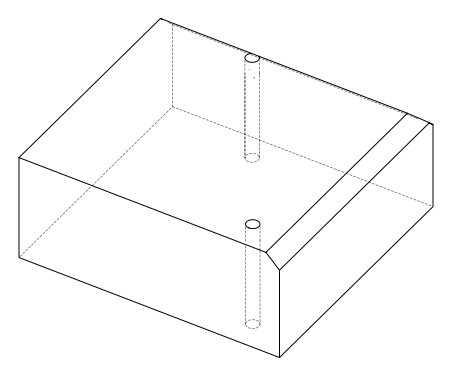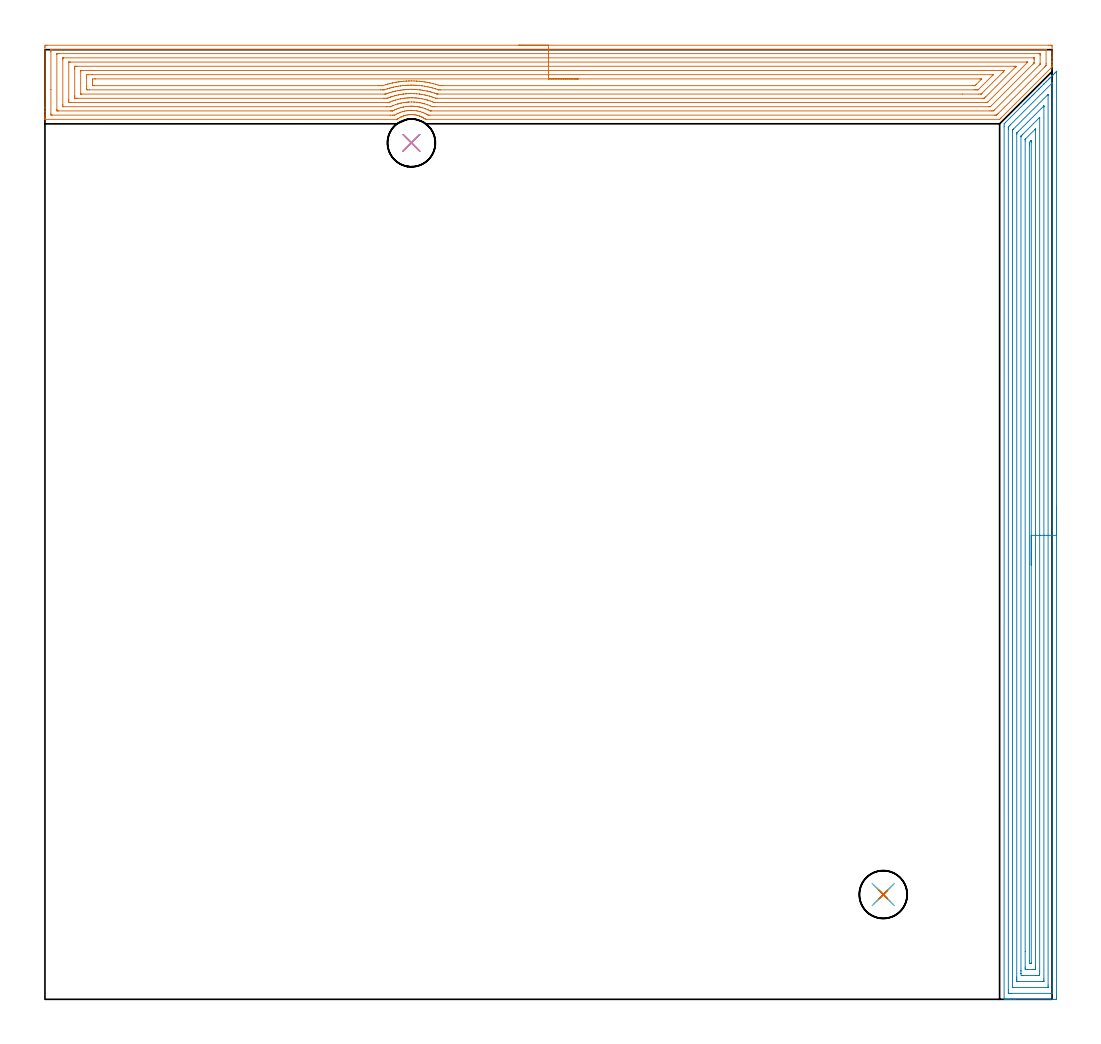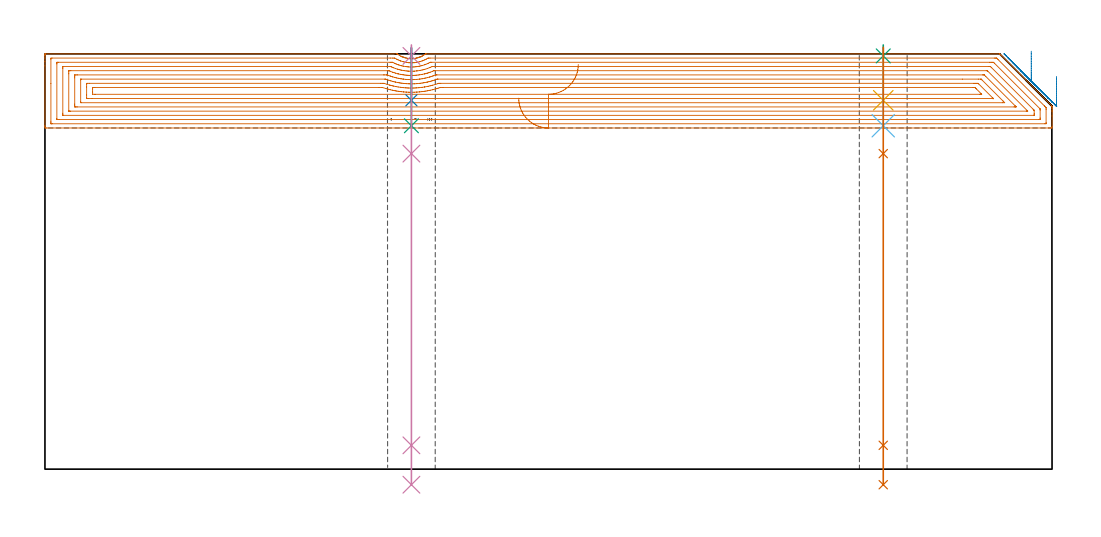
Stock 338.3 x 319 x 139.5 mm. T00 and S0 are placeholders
(PLAN: 10 operations, 7 tool changes, 43.6 min)
(1 AREA_MILL | FG_CHAMFER_SURFACE | UGT0205_001 | 24.37 min | 104851 mm3)
(2 AREA_MILL_1 | FG_CHAMFER_SURFACE_1 | UGT0205_001 | 17.19 min | 46488 mm3)
(3 SPOT_DRILL | STEP1HOLE | NXT0321_9005460120000 | 0.03 min | 8 mm3)
(4 SPOT_DRILL_1 | STEP1HOLE_1 | NXT0321_9005460120000 | 0.03 min | 1 mm3)
(5 DRILL_BLIND_HOLE_INTO_CENTER | STEP1HOLE | UGT0301_217 | 0.07 min | 1142 mm3)
(6 DRILL_TO_ENLARGE_BLIND_HOLE | STEP1HOLE | NXT0301_111 | 0.11 min | 3451 mm3)
(7 GUN_DRILL_THROUGH_HOLE | STEP1HOLE | UGT0307_013 | 0.79 min | 23476 mm3)
(8 DRILL_BLIND_HOLE_INTO_CENTER_1 | STEP1HOLE_1 | UGT0301_217 | 0.07 min | 1135 mm3)
(9 DRILL_TO_ENLARGE_BLIND_HOLE_1 | STEP1HOLE_1 | NXT0301_111 | 0.11 min | 3432 mm3)
(10 GUN_DRILL_THROUGH_HOLE_1 | STEP1HOLE_1 | UGT0307_013 | 0.79 min | 23474 mm3)
(TOOL UGT0205_001 | Chamfer Mill 20 x 3 x 45 deg. | D20 FL50 Z2)
(TOOL NXT0321_9005460120000 | NC Spot Drill, 142deg, 12mm, Carbide, Uncoated | D12 PA142 FL30 Z2)
(TOOL UGT0301_217 | Twist Drill 10.4 mm | D10.4 PA118 FL82 Z2)
(TOOL NXT0301_111 | Carbide Drill 16.1mm [860.1-1610-050A1-PM 4234] | D16.1 PA147 FL73 Z2)
(TOOL UGT0307_013 | Gun Drill 16 mm | D16 PA130 FL24 Z1)
(OP 1 AREA_MILL)
G17 G21 G94 G90
T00 M6
G54
G17 G0 G90 X159.15 Y320.5 S1061 M3
G43 Z149.5 H0
Z124.6
G94 G1 X159.188 Z123.728 F250.
X159.302 Z122.864
X159.491 Z122.012
X159.753 Z121.18
X160.087 Z120.374
X160.49 Z119.6
X160.958 Z118.864
X161.49 Z118.172
X162.079 Z117.529
X162.722 Z116.94
X163.414 Z116.408
X164.15 Z115.94
X164.924 Z115.537
X165.73 Z115.203
X166.562 Z114.941
X167.414 Z114.752
X168.278 Z114.638
X169.15 Z114.6
X337.166
X337.673 Y320.499 Z114.601
X338.174 Y320.495 Z114.603
X338.291 Y320.492 Z114.606
X338.3 Y319.998 Z115.099
Y316.458 Z118.637
Y315.045 Z120.051
Y314.688 Z120.407
Y313.974 Z121.126
Y313.717 Z121.382
X338.298 Y313.272 Z121.819
X338.29 Y313.198 Z121.893
X338.22 Y313.117 Z121.976
X338.154 Y313.052 Z122.045
X338.12 Y313.018 Z122.079
X327.403 Y302.303 Z132.797
X321.133 Y296.033 Z139.066
X320.702 Y295.603 Z139.496
X320.698 Y295.602 Z139.497
X320.686 Y295.6 Z139.5
X128.025
X127.909 Y295.604 Z139.489
X127.859 Y295.632 Z139.464
X127.658 Y295.77 Z139.33
X127.601 Y295.809 Z139.291
X127.163 Y296.081 Z139.019
X127.158 Y296.084 Z139.016
X127.126 Y296.102 Z138.998
X126.708 Y296.335 Z138.762
X126.684 Y296.347 Z138.75
X126.552 Y296.413 Z138.685
X126.297 Y296.525 Z138.575
X126.185 Y296.573 Z138.526
X125.879 Y296.692 Z138.406
X125.814 Y296.717 Z138.381
X125.369 Y296.862 Z138.237
X124.921 Y296.983 Z138.117
X124.872 Y296.993 Z138.107
X124.475 Y297.072 Z138.024
X124.027 Y297.137 Z137.959
X123.581 Y297.178 Z137.916
X123.443 Y297.184 Z137.906
X123.401 Y297.186 Z137.903
X123.301 Y297.192 Z137.9
X123.173 Y297.193 Z137.899
X123.108 Y297.192 Z137.897
X122.91 Z137.898
X122.732 Y297.183 Z137.907
X122.686 Y297.182 Z137.91
X122.349 Y297.153 Z137.941
X122.24 Y297.144 Z137.952
X121.792 Y297.083 Z138.014
X121.346 Y296.998 Z138.101
X120.898 Y296.883 Z138.217
X120.453 Y296.741 Z138.357
X120.325 Y296.692 Z138.406
X120.048 Y296.586 Z138.513
X119.86 Y296.505 Z138.594
X119.648 Y296.413 Z138.685
X119.559 Y296.369 Z138.728
X119.108 Y296.123 Z138.977
X118.666 Y295.854 Z139.246
X118.507 Y295.746 Z139.353
X118.464 Y295.717 Z139.382
X118.338 Y295.628 Z139.468
X118.296 Y295.604 Z139.489
X118.191 Y295.6 Z139.5
X0.18
X0.008 Y295.603 Z139.488
X0. Y295.624 Z139.467
Y296.005 Z139.095
Y296.273 Z138.827
Y296.987 Z138.108
Y298.229 Z136.868
Y299.642 Z135.453
Y319.734 Z115.363
X0.003 Y319.998 Z115.099
X0.009 Y320.492 Z114.606
X0.126 Y320.495 Z114.603
X0.627 Y320.5 Z114.6
X169.15
Y319.086 Z116.014
X335.913 Y319.085 Z116.015
X336.29 Y319.075 Z116.025
X336.294 Y318.957 Z116.143
X336.299 Y318.703 Z116.397
X336.3 Y314.277 Z120.823
X336.296 Y313.803 Z121.297
X336.293 Y313.7 Z121.4
X336.289 Y313.651 Z121.449
X336.259 Y313.617 Z121.483
X336.168 Y313.522 Z121.578
X335.885 Y313.234 Z121.866
X335.726 Y313.075 Z122.025
X320.159 Y297.509 Z137.591
X319.792 Y297.145 Z137.955
X319.709 Y297.07 Z138.03
X319.651 Y297.021 Z138.079
X319.548 Y297.019 Z138.081
X319.331 Y297.016 Z138.084
X318.898 Y297.014 Z138.086
X129.338
X128.906 Y297.02 Z138.08
X128.692 Y297.023 Z138.077
X128.472 Y297.148 Z137.952
X128.094 Y297.361 Z137.739
X127.578 Y297.62 Z137.48
X126.981 Y297.872 Z137.228
X126.684 Y297.984 Z137.116
X126.094 Y298.173 Z136.927
X125.79 Y298.255 Z136.845
X125.283 Y298.374 Z136.726
X124.896 Y298.449 Z136.651
X124.217 Y298.544 Z136.556
X124.103 Y298.557 Z136.543
X124.002 Y298.565 Z136.535
X123.635 Y298.59 Z136.51
X123.262 Y298.604 Z136.496
X123.108 Y298.605 Z136.495
X122.738 Y298.599 Z136.501
X122.393 Y298.58 Z136.52
X122.214 Y298.567 Z136.533
X122.114 Y298.559 Z136.541
X122.001 Y298.546 Z136.554
X121.32 Y298.452 Z136.648
X120.829 Y298.358 Z136.742
X120.426 Y298.259 Z136.841
X120.117 Y298.178 Z136.922
X119.532 Y297.991 Z137.109
X119.443 Y297.96 Z137.14
X119.215 Y297.872 Z137.228
X118.638 Y297.627 Z137.473
X118.21 Y297.411 Z137.689
X117.496 Y297.021 Z138.079
X117.283 Y297.019 Z138.081
X116.85 Y297.016 Z138.084
X115.983 Y297.014 Z138.086
X2.387 Y297.015 Z138.085
X2.01 Y297.025 Z138.075
X2.006 Y297.143 Z137.957
X2.001 Y297.397 Z137.703
X2. Y305.585 Z129.515
X2.001 Y318.228 Z116.872
X2.002 Y318.637 Z116.463
X2.01 Y319.05 Z116.05
X2.018 Y319.08 Z116.02
X2.037 Y319.081 Z116.019
X2.091 Y319.084 Z116.016
X2.199 Y319.085 Z116.015
X2.415 Y319.086 Z116.014
X169.15
Y317.672 Z117.428
X333.765 Y317.671 Z117.429
X334.097 Y317.67 Z117.43
X334.207 Y317.668 Z117.432
X334.286 Y317.665 Z117.435
X334.291 Y317.544 Z117.556
X334.297 Y317.343 Z117.757
X334.299 Y317.142 Z117.958
Y314.487 Z120.613
X334.295 Y314.285 Z120.815
X334.29 Y314.152 Z120.948
X334.277 Y314.088 Z121.012
X334.25 Y314.058 Z121.042
X334.097 Y313.896 Z121.204
X318.898 Y298.699 Z136.401
X318.612 Y298.435 Z136.665
X318.333 Y298.432 Z136.668
X318.004 Y298.43 Z136.67
X317.442 Y298.429 Z136.671
X129.929
X129.647 Y298.43 Z136.67
X129.507 Y298.433 Z136.667
X129.439 Y298.435 Z136.665
X129.366 Y298.464 Z136.636
X128.766 Y298.757 Z136.343
X128.472 Y298.889 Z136.211
X127.937 Y299.112 Z135.988
X127.578 Y299.249 Z135.851
X126.839 Y299.489 Z135.611
X126.684 Y299.531 Z135.569
X126.253 Y299.642 Z135.458
X125.79 Y299.744 Z135.356
X125.659 Y299.771 Z135.329
X125.236 Y299.843 Z135.257
X124.896 Y299.891 Z135.209
X124.607 Y299.928 Z135.172
X124.002 Y299.984 Z135.116
X123.634 Y300.006 Z135.094
X123.108 Y300.019 Z135.081
X122.732 Y300.014 Z135.086
X122.214 Y299.986 Z135.114
X121.894 Y299.959 Z135.141
X121.32 Y299.891 Z135.209
X121.098 Y299.862 Z135.238
X120.426 Y299.748 Z135.352
X120.336 Y299.731 Z135.369
X119.937 Y299.642 Z135.458
X119.616 Y299.559 Z135.541
X119.532 Y299.535 Z135.565
X118.932 Y299.35 Z135.75
X118.638 Y299.255 Z135.845
X117.997 Y299.007 Z136.093
X117.744 Y298.902 Z136.198
X117.643 Y298.857 Z136.243
X117.429 Y298.757 Z136.343
X116.85 Y298.47 Z136.63
X116.776 Y298.435 Z136.665
X116.709 Y298.433 Z136.667
X116.569 Y298.431 Z136.669
X116.287 Y298.429 Z136.671
X115.956 Y298.428 Z136.672
X4.535 Y298.429 Z136.671
X4.203 Y298.43 Z136.67
X4.093 Y298.432 Z136.668
X4.014 Y298.435 Z136.665
X4.009 Y298.556 Z136.544
X4.003 Y298.757 Z136.343
X4.001 Y298.958 Z136.142
X4. Y317.343 Z117.757
X4.001 Y317.543 Z117.557
X4.006 Y317.611 Z117.489
X4.01 Y317.66 Z117.44
X4.039 Y317.665 Z117.435
X4.203 Y317.667 Z117.433
X4.766 Y317.671 Z117.429
X169.15 Y317.672 Z117.428
Y316.257 Z118.843
X332.178
X332.235 Y316.255 Z118.845
X332.274 Y316.252 Z118.848
X332.29 Y316.25 Z118.85
X332.292 Y316.228 Z118.872
X332.296 Y316.013 Z119.087
X332.3 Y315.581 Z119.519
Y314.696 Z120.404
Y314.688 Z120.412
X332.293 Y314.579 Z120.521
X332.29 Y314.553 Z120.547
X332.273 Y314.53 Z120.57
X332.233 Y314.486 Z120.614
X332.099 Y314.349 Z120.751
X331.929 Y314.178 Z120.922
X318.004 Y300.253 Z134.847
X317.694 Y299.95 Z135.15
X317.606 Y299.867 Z135.233
X317.581 Y299.849 Z135.251
X317.542 Y299.847 Z135.253
X317.456 Y299.845 Z135.255
X317.11 Y299.843 Z135.257
X316.907
X130.951
X130.26 Y299.848 Z135.252
X130.16 Y299.85 Z135.25
X130.034 Y299.866 Z135.234
X129.366 Y300.158 Z134.942
X128.481 Y300.518 Z134.582
X128.472 Y300.522 Z134.578
X128.456 Y300.527 Z134.573
X127.578 Y300.8 Z134.3
X127.088 Y300.927 Z134.173
X126.684 Y301.024 Z134.076
X126.048 Y301.157 Z133.943
X125.79 Y301.203 Z133.897
X124.989 Y301.32 Z133.78
X124.896 Y301.33 Z133.77
X124.004 Y301.41 Z133.69
X123.971 Y301.412 Z133.688
X123.108 Y301.433 Z133.667
X122.224 Y301.412 Z133.688
X122.214
X121.751 Y301.371 Z133.729
X121.32 Y301.325 Z133.775
X120.607 Y301.233 Z133.867
X120.426 Y301.202 Z133.898
X119.847 Y301.1 Z134.
X119.532 Y301.03 Z134.07
X119.123 Y300.932 Z134.168
X118.638 Y300.8 Z134.3
X118.426 Y300.737 Z134.363
X117.742 Y300.527 Z134.573
X117.107 Y300.272 Z134.828
X116.85 Y300.167 Z134.933
X116.481 Y300.007 Z135.093
X116.266 Y299.913 Z135.187
X116.126 Y299.85 Z135.25
X115.956 Y299.847 Z135.253
X115.752 Y299.844 Z135.256
X115.062 Y299.843 Z135.257
X114.859
X6.122
X6.065 Y299.845 Z135.255
X6.026 Y299.848 Z135.252
X6.01 Y299.85 Z135.25
X6.008 Y299.872 Z135.228
X6.004 Y300.087 Z135.013
X6. Y300.519 Z134.581
Y315.564 Z119.536
X6.004 Y316.011 Z119.089
X6.009 Y316.23 Z118.87
X6.01 Y316.251 Z118.849
X6.036 Y316.253 Z118.847
X6.095 Y316.255 Z118.845
X6.195 Y316.257 Z118.843
X169.15
Y314.843 Z120.257
X329.626
X329.783 Y314.842 Z120.258
X330.096 Y314.837 Z120.263
X330.124 Y314.836 Z120.264
X330.121 Y314.83 Z120.271
X330.094 Y314.797 Z120.303
X330.049 Y314.748 Z120.352
X329.99 Y314.688 Z120.412
X316.713 Y301.412 Z133.688
X316.613 Y301.314 Z133.786
X316.575 Y301.28 Z133.82
X316.558 Y301.268 Z133.832
X316.528 Y301.264 Z133.836
X316.371 Y301.259 Z133.841
X316.216 Y301.258 Z133.842
X130.998 Y301.257 Z133.843
X130.841 Y301.259 Z133.841
X130.736 Y301.262 Z133.838
X130.663 Y301.266 Z133.834
X130.225 Y301.447 Z133.653
X129.366 Y301.779 Z133.321
X128.809 Y301.964 Z133.136
X128.472 Y302.068 Z133.032
X128.294 Y302.12 Z132.98
X127.632 Y302.297 Z132.803
X127.578 Y302.31 Z132.79
X127.561 Y302.314 Z132.786
X126.684 Y302.498 Z132.602
X126.432 Y302.547 Z132.553
X125.79 Y302.645 Z132.455
X125.38 Y302.703 Z132.397
X124.896 Y302.752 Z132.348
X124.394 Y302.795 Z132.305
X124.002 Y302.82 Z132.28
X123.455 Y302.839 Z132.261
X123.108 Y302.847 Z132.253
X122.567 Y302.833 Z132.267
X122.214 Y302.82 Z132.28
X121.716 Y302.79 Z132.31
X121.32 Y302.755 Z132.345
X120.904 Y302.709 Z132.391
X120.426 Y302.647 Z132.453
X120.116 Y302.604 Z132.496
X119.532 Y302.503 Z132.597
X119.357 Y302.471 Z132.629
X118.638 Y302.316 Z132.784
X118.622 Y302.312 Z132.788
X118.56 Y302.297 Z132.803
X117.744 Y302.068 Z133.032
X117.241 Y301.91 Z133.19
X116.85 Y301.785 Z133.315
X115.935 Y301.433 Z133.667
X115.58 Y301.288 Z133.812
X115.536 Y301.271 Z133.829
X115.479 Y301.264 Z133.836
X115.375 Y301.26 Z133.84
X115.218 Y301.258 Z133.842
X8.674 Y301.257 Z133.843
X8.517 Y301.258 Z133.842
X8.203 Y301.262 Z133.838
X8.01 Y301.265 Z133.835
X8.006 Y301.317 Z133.783
X8.004 Y301.412 Z133.688
X8. Y302.079 Z133.021
Y302.297 Z132.803
X8.001 Y314.771 Z120.329
X8.004 Y314.813 Z120.287
X8.008 Y314.832 Z120.268
X8.011 Y314.836 Z120.264
X8.047 Y314.838 Z120.262
X8.36 Y314.842 Z120.258
X8.517 Y314.843 Z120.257
X169.15
Y313.429 Z121.671
X325.534
X325.831 Y313.427 Z121.673
X326.05 Y313.425 Z121.675
X326.146 Y313.422 Z121.678
X326.252 Y313.411 Z121.69
X326.176 Y313.328 Z121.772
X326.129 Y313.279 Z121.821
X326.05 Y313.198 Z121.902
X325.91 Y313.057 Z122.043
X316.034 Y303.182 Z131.918
X315.677 Y302.831 Z132.269
X315.554 Y302.713 Z132.387
X315.511 Y302.678 Z132.422
X315.451 Y302.676 Z132.424
X315.322 Y302.674 Z132.426
X314.944 Y302.672 Z132.428
X131.67
X131.412 Y302.674 Z132.426
X131.284 Y302.678 Z132.422
X131.221 Y302.682 Z132.418
X131.154 Y302.706 Z132.394
X130.48 Y302.965 Z132.135
X130.26 Y303.044 Z132.056
X129.853 Y303.182 Z131.918
X129.366 Y303.336 Z131.764
X129.142 Y303.404 Z131.696
X128.472 Y303.579 Z131.521
X127.943 Y303.706 Z131.394
X127.578 Y303.783 Z131.317
X126.814 Y303.938 Z131.162
X126.684 Y303.96 Z131.14
X125.981 Y304.067 Z131.033
X125.79 Y304.094 Z131.006
X125.76 Y304.097 Z131.003
X124.896 Y304.18 Z130.92
X124.772 Y304.19 Z130.91
X124.002 Y304.236 Z130.864
X123.823 Y304.244 Z130.856
X123.108 Y304.262 Z130.838
X122.914 Y304.259 Z130.841
X122.214 Y304.239 Z130.861
X122.048 Y304.231 Z130.869
X121.32 Y304.183 Z130.917
X121.212 Y304.174 Z130.926
X120.426 Y304.091 Z131.009
X120.404 Y304.089 Z131.011
X120.239 Y304.067 Z131.033
X119.622 Y303.978 Z131.122
X119.532 Y303.963 Z131.137
X118.866 Y303.842 Z131.258
X118.638 Y303.793 Z131.307
X118.135 Y303.68 Z131.42
X117.744 Y303.584 Z131.516
X117.425 Y303.498 Z131.602
X116.85 Y303.338 Z131.762
X116.729 Y303.302 Z131.798
X116.344 Y303.182 Z131.918
X116.053 Y303.086 Z132.014
X115.956 Y303.052 Z132.048
X115.405 Y302.843 Z132.257
X115.062 Y302.713 Z132.387
X114.965 Y302.678 Z132.422
X114.873 Y302.676 Z132.424
X114.682 Y302.673 Z132.427
X114.168 Y302.671 Z132.429
X113.79
X10.978
X10.462 Y302.674 Z132.426
X10.077 Y302.678 Z132.422
X10.01 Y302.682 Z132.418
X10.004 Y302.75 Z132.35
X10.001 Y303.182 Z131.918
X10. Y303.639 Z131.461
Y312.489 Z122.611
X10.003 Y312.918 Z122.182
X10.009 Y313.366 Z121.734
X10.019 Y313.422 Z121.678
X10.075 Y313.424 Z121.676
X10.203 Y313.427 Z121.673
X10.462 Y313.428 Z121.672
X10.839 Y313.429 Z121.671
X169.15
Y312.015 Z123.085
X321.599
X322.397 Y312.007 Z123.093
X322.008 Y311.609 Z123.491
X321.858 Y311.457 Z123.643
X314.738 Y304.337 Z130.763
X314.612 Y304.214 Z130.886
X314.525 Y304.133 Z130.967
X314.478 Y304.092 Z131.008
X314.428 Y304.087 Z131.013
X314.409 Y304.086 Z131.014
X313.534 Y304.085 Z131.015
X308.17
X132.03
X131.812 Y304.09 Z131.01
X131.759 Y304.092 Z131.008
X131.689 Y304.115 Z130.985
X131.554 Y304.163 Z130.937
X131.154 Y304.309 Z130.791
X130.782 Y304.436 Z130.664
X130.26 Y304.6 Z130.5
X129.933 Y304.701 Z130.399
X129.495 Y304.825 Z130.275
X129.366 Y304.858 Z130.242
X128.996 Y304.952 Z130.148
X128.472 Y305.073 Z130.027
X128.316 Y305.107 Z129.993
X127.578 Y305.252 Z129.848
X127.204 Y305.323 Z129.777
X126.684 Y305.402 Z129.698
X126.153 Y305.478 Z129.622
X125.79 Y305.517 Z129.583
X125.156 Y305.58 Z129.52
X124.896 Y305.6 Z129.5
X124.196 Y305.646 Z129.454
X124.002 Y305.654 Z129.446
X123.272 Y305.675 Z129.425
X123.108 Y305.676 Z129.424
X122.393 Y305.66 Z129.44
X122.214 Y305.653 Z129.447
X121.542 Y305.618 Z129.482
X121.32 Y305.602 Z129.498
X120.718 Y305.548 Z129.552
X120.426 Y305.517 Z129.583
X119.917 Y305.456 Z129.644
X119.532 Y305.404 Z129.696
X119.135 Y305.346 Z129.754
X118.638 Y305.26 Z129.84
X118.375 Y305.213 Z129.887
X117.744 Y305.081 Z130.019
X117.638 Y305.057 Z130.043
X117.194 Y304.952 Z130.148
X116.922 Y304.881 Z130.219
X116.85 Y304.862 Z130.238
X116.227 Y304.683 Z130.417
X115.956 Y304.603 Z130.497
X115.546 Y304.473 Z130.627
X115.062 Y304.315 Z130.785
X114.878 Y304.249 Z130.851
X114.578 Y304.139 Z130.961
X114.487 Y304.107 Z130.993
X114.439 Y304.092 Z131.008
X114.15 Y304.085 Z131.015
X12.231 Y304.086 Z131.014
X12.04 Y304.092 Z131.008
X12.009 Y304.1 Z131.
X12.005 Y304.124 Z130.976
X12.002 Y304.151 Z130.949
X12.001 Y304.18 Z130.92
X12. Y304.314 Z130.786
X12.001 Y311.642 Z123.458
X12.003 Y311.807 Z123.293
X12.008 Y311.938 Z123.162
X12.013 Y312.008 Z123.092
X12.268 Y312.015 Z123.085
X169.15
Y310.601 Z124.499
X318.443 Y310.6 Z124.5
X318.503 Y310.599 Z124.501
X318.535 Y310.597 Z124.503
X318.537 Y310.596 Z124.504
X318.52 Y310.576 Z124.524
X318.319 Y310.368 Z124.732
X318.216 Y310.263 Z124.837
X313.663 Y305.71 Z129.39
X313.534 Y305.585 Z129.515
X313.458 Y305.516 Z129.584
X313.395 Y305.507 Z129.593
X313.258 Y305.504 Z129.596
X312.98 Y305.501 Z129.599
X312.64 Y305.5 Z129.6
X312.087
X132.942
X132.387 Y305.502 Z129.598
X132.305 Y305.505 Z129.595
X132.263 Y305.508 Z129.592
X132.21 Y305.524 Z129.576
X132.048 Y305.577 Z129.523
X131.261 Y305.837 Z129.263
X131.154 Y305.872 Z129.228
X131.104 Y305.887 Z129.213
X130.26 Y306.126 Z128.974
X129.862 Y306.231 Z128.869
X129.366 Y306.349 Z128.751
X128.696 Y306.5 Z128.6
X128.472 Y306.546 Z128.554
X127.582 Y306.719 Z128.381
X127.56 Y306.722 Z128.378
X126.684 Y306.849 Z128.251
X126.537 Y306.868 Z128.232
X125.79 Y306.947 Z128.153
X125.539 Y306.971 Z128.129
X124.896 Y307.02 Z128.08
X124.575 Y307.041 Z128.059
X124.002 Y307.067 Z128.033
X123.642 Y307.079 Z128.021
X123.108 Y307.09 Z128.01
X122.743 Y307.083 Z128.017
X122.214 Y307.068 Z128.032
X121.879 Y307.054 Z128.046
X121.32 Y307.022 Z128.078
X121.037 Y307.002 Z128.098
X120.426 Y306.948 Z128.152
X120.219 Y306.927 Z128.173
X119.532 Y306.848 Z128.252
X119.42 Y306.833 Z128.267
X118.638 Y306.723 Z128.377
X117.882 Y306.585 Z128.515
X117.744 Y306.558 Z128.542
X117.148 Y306.427 Z128.673
X116.85 Y306.358 Z128.742
X116.429 Y306.254 Z128.846
X115.956 Y306.129 Z128.971
X115.726 Y306.065 Z129.035
X115.062 Y305.875 Z129.225
X115.033 Y305.866 Z129.234
X114.942 Y305.837 Z129.263
X113.954 Y305.515 Z129.585
X113.89 Y305.507 Z129.593
X113.612 Y305.502 Z129.598
X113.274 Y305.501 Z129.599
X112.721 Y305.5 Z129.6
X14.932
X14.375 Y305.503 Z129.597
X14.038 Y305.507 Z129.593
X14.004 Y305.837 Z129.263
X14.001 Y305.873 Z129.227
X14. Y306.722 Z128.378
Y309.378 Z125.722
X14.002 Y310.263 Z124.837
X14.003 Y310.297 Z124.803
X14.038 Y310.593 Z124.507
X14.593 Y310.598 Z124.502
X15.826 Y310.601 Z124.5
X169.15 Z124.499
Y309.186 Z125.914
X314.064
X314.428 Y309.184 Z125.916
X314.627 Y309.181 Z125.919
X314.67 Y309.178 Z125.922
X314.653 Y309.155 Z125.945
X314.62 Y309.12 Z125.98
X314.428 Y308.924 Z126.176
X312.877 Y307.373 Z127.727
X312.64 Y307.139 Z127.961
X312.426 Y306.934 Z128.166
X312.399 Y306.921 Z128.179
X312.359 Y306.918 Z128.182
X312.272 Y306.916 Z128.184
X312.096 Y306.914 Z128.186
X311.746
X133.642
X132.942 Y306.919 Z128.181
X132.742 Y306.921 Z128.179
X132.048 Y307.133 Z127.967
X131.451 Y307.314 Z127.786
X131.154 Y307.396 Z127.704
X130.371 Y307.607 Z127.493
X130.26 Y307.635 Z127.465
X130.224 Y307.643 Z127.457
X129.366 Y307.832 Z127.268
X129.077 Y307.894 Z127.206
X128.472 Y308.009 Z127.091
X127.976 Y308.099 Z127.001
X127.578 Y308.16 Z126.94
X126.924 Y308.255 Z126.845
X126.684 Y308.283 Z126.817
X125.92 Y308.364 Z126.736
X125.79 Y308.375 Z126.725
X124.948 Y308.441 Z126.659
X124.896 Y308.444 Z126.656
X124.006 Y308.489 Z126.611
X123.09 Y308.511 Z126.589
X122.329 Y308.493 Z126.607
X122.217 Y308.489 Z126.611
X121.364 Y308.449 Z126.651
X121.32 Y308.446 Z126.654
X120.533 Y308.386 Z126.714
X120.426 Y308.377 Z126.723
X119.723 Y308.303 Z126.797
X119.532 Y308.281 Z126.819
X118.93 Y308.203 Z126.897
X118.638 Y308.162 Z126.938
X118.153 Y308.087 Z127.013
X117.744 Y308.018 Z127.082
X117.393 Y307.955 Z127.145
X116.85 Y307.844 Z127.256
X116.654 Y307.801 Z127.299
X115.956 Y307.641 Z127.459
X115.928 Y307.635 Z127.465
X115.818 Y307.607 Z127.493
X115.224 Y307.447 Z127.653
X115.062 Y307.401 Z127.699
X114.532 Y307.247 Z127.853
X113.447 Y306.921 Z128.179
X113.274 Y306.917 Z128.183
X113.079 Y306.915 Z128.185
X112.38 Y306.914 Z128.186
X112.187
X16.72 Y306.915 Z128.185
X16.525
X16.021 Y306.921 Z128.179
X16.003 Y307.432 Z127.668
X16.002 Y307.607 Z127.493
Y308.318 Z126.782
X16.006 Y308.493 Z126.607
X16.026 Y309.179 Z125.921
X16.72 Y309.185 Z125.915
X16.914 Y309.186 Z125.914
X169.15
X170.022 Z125.952
X170.886 Z126.066
X171.738 Z126.254
X172.57 Z126.517
X173.376 Z126.851
X174.15 Z127.253
X174.886 Z127.722
X175.578 Z128.253
X176.221 Z128.843
X176.81 Z129.486
X177.342 Z130.178
X177.81 Z130.914
X178.213 Z131.688
X178.547 Z132.494
X178.809 Z133.326
X178.998 Z134.177
X179.112 Z135.042
X179.15 Z135.914
G0 Z149.5
M5
M2
(OP 2 AREA_MILL_1)
G17 G21 G94 G90
T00 M6
G54
G17 G0 G90 X339.8 Y165.85 S1061 M3
G43 Z149.5 H0
Z131.9
G94 G1 Y165.812 Z131.028 F250.
Y165.698 Z130.163
Y165.509 Z129.312
Y165.247 Z128.48
Y164.913 Z127.674
Y164.51 Z126.9
Y164.042 Z126.164
Y163.511 Z125.472
Y162.921 Z124.829
Y162.278 Z124.24
Y161.586 Z123.708
Y160.85 Z123.24
Y160.076 Z122.837
Y159.27 Z122.503
Y158.438 Z122.241
Y157.587 Z122.052
Y156.722 Z121.938
Y155.85 Z121.9
Y1.052
X339.799 Y0.602 Z121.901
X339.795 Y0.165 Z121.903
X339.792 Y0.01 Z121.906
X339.364 Y0.005 Z122.334
X338.769 Y0. Z122.928
X325.872 Z135.823
X325.278 Z136.416
X324.705 Z136.991
X324.397 Z137.299
X323.825 Z137.871
X323.517 Z138.178
X322.9 Z138.799
X322.636 Z139.063
X322.505 Y0.001 Z139.195
X322.206 Y0.01 Z139.493
X322.2 Y0.156 Z139.5
Y293.253
X322.207 Y294.101 Z139.492
X322.248 Y294.145 Z139.452
X322.636 Y294.537 Z139.063
X328.799 Y300.701 Z132.897
X328.936 Y300.837 Z132.762
X329.1 Y301.001 Z132.597
X329.239 Y301.141 Z132.456
X329.382 Y301.283 Z132.316
X329.535 Y301.436 Z132.163
X329.679 Y301.582 Z132.016
X329.828 Y301.729 Z131.869
X329.969 Y301.87 Z131.729
X330.12 Y302.022 Z131.576
X330.274 Y302.176 Z131.423
X330.403 Y302.305 Z131.294
X330.56 Y302.462 Z131.135
X330.721 Y302.622 Z130.977
X330.838 Y302.739 Z130.86
X331. Y302.903 Z130.695
X331.517 Y303.417 Z130.183
X331.762 Y303.663 Z129.937
X331.88 Y303.782 Z129.816
X332.216 Y304.117 Z129.483
X332.433 Y304.334 Z129.266
X332.654 Y304.555 Z129.044
X332.761 Y304.663 Z128.935
X333.201 Y305.101 Z128.498
X333.641 Y305.543 Z128.055
X333.844 Y305.744 Z127.855
X333.91 Y305.81 Z127.79
X334.522 Y306.423 Z127.175
X334.756 Y306.656 Z126.944
X335.402 Y307.304 Z126.294
X335.603 Y307.503 Z126.097
X335.629 Y307.529 Z126.071
X336.282 Y308.184 Z125.414
X336.449 Y308.349 Z125.251
X336.521 Y308.421 Z125.179
X337.163 Y309.064 Z124.534
X337.296 Y309.196 Z124.404
X337.413 Y309.313 Z124.287
X337.603 Y309.504 Z124.095
X337.709 Y309.611 Z123.988
X338.305 Y310.206 Z123.394
X338.483 Y310.385 Z123.214
X338.601 Y310.503 Z123.095
X339.197 Y311.098 Z122.502
X339.364 Y311.265 Z122.333
X339.776 Y311.676 Z121.924
X339.793 Y311.693 Z121.906
X339.798 Z121.902
X339.8 Z121.9
Y155.85
X338.386 Z123.314
X338.385 Y2.089 Z123.315
X338.384 Y2.04 Z123.316
X338.382 Y2.017 Z123.318
X338.38 Y2.012 Z123.32
X338.366 Y2.009 Z123.334
X337.983 Y2.001 Z123.717
X324.779 Y2. Z136.921
X324.397 Y2.001 Z137.303
X323.895 Y2.004 Z137.805
X323.704 Y2.01 Z137.996
X323.621 Y2.032 Z138.079
X323.616 Y2.286 Z138.084
X323.615 Y2.387 Z138.085
X323.614 Y3.18 Z138.086
X323.615 Y292.361 Z138.085
X323.616 Y292.758 Z138.084
X323.619 Y292.956 Z138.081
X323.621 Y293.051 Z138.079
X323.665 Y293.103 Z138.035
X323.806 Y293.253 Z137.894
X324.102 Y293.552 Z137.598
X324.397 Y293.848 Z137.303
X338.282 Y307.732 Z123.418
X338.361 Y307.809 Z123.339
X338.377 Y307.823 Z123.323
X338.38 Z123.32
X338.382 Y307.82 Z123.318
X338.384 Y307.783 Z123.316
X338.386 Y307.628 Z123.314
Y307.529
Y155.85
X336.972 Z124.728
Y4.811
X336.97 Y4.171 Z124.73
X336.969 Y4.045 Z124.731
X336.966 Y4.016 Z124.734
X336.964 Y4.01 Z124.736
X336.947 Y4.006 Z124.753
X336.89 Y4.001 Z124.81
X325.278 Z136.422
X325.109 Y4.003 Z136.591
X325.061 Y4.006 Z136.639
X325.036 Y4.01 Z136.664
X325.035 Y4.022 Z136.665
X325.031 Y4.087 Z136.669
X325.029 Y4.171 Z136.671
Y291.469
X325.031 Y291.719 Z136.669
X325.036 Y291.973 Z136.664
X325.04 Y292.029 Z136.66
X325.062 Y292.055 Z136.638
X325.119 Y292.116 Z136.581
X325.278 Y292.278 Z136.422
X325.319 Y292.32 Z136.382
X336.96 Y303.96 Z124.74
X336.964 Z124.736
X336.97 Y303.792 Z124.73
X336.971 Y303.708 Z124.729
X336.972 Y155.85 Z124.728
X335.557 Z126.143
Y6.848
X335.555 Y6.246 Z126.145
X335.552 Y6.044 Z126.148
X335.551 Y6.016 Z126.149
X335.535 Y6.01 Z126.165
X335.484 Y6.006 Z126.216
X335.38 Y6.002 Z126.32
X334.962 Y6. Z126.738
X326.994 Y6.001 Z134.706
X326.615 Y6.01 Z135.085
X326.45 Y6.027 Z135.25
X326.448 Y6.121 Z135.252
X326.444 Y6.558 Z135.256
X326.443 Y6.848 Z135.257
Y7.452
Y290.577
X326.445 Y290.878 Z135.255
X326.447 Y290.953 Z135.253
X326.45 Y290.987 Z135.25
X326.467 Y291.007 Z135.233
X326.538 Y291.084 Z135.162
X326.917 Y291.469 Z134.783
X327.038 Y291.59 Z134.662
X335.398 Y299.949 Z126.302
X335.458 Y300.007 Z126.242
X335.541 Y300.083 Z126.159
X335.55 Y300.089 Z126.15
X335.552 Y300.076 Z126.148
X335.556 Y300.032 Z126.144
X335.557 Y299.983 Z126.143
Y299.787
Y155.85
X334.143 Z127.557
Y9.462
X334.139 Y8.632 Z127.561
X334.137 Y8.576 Z127.563
X334.081 Y8.01 Z127.619
X333.821 Y8.004 Z127.879
X333.201 Y8.001 Z128.499
X332.944 Y8. Z128.756
X328.541 Y8.002 Z133.159
X327.919 Y8.01 Z133.781
X327.864 Y8.632 Z133.836
X327.86 Y8.691 Z133.84
X327.857 Y9.525 Z133.843
Y9.587
X327.858 Y289.746 Z133.842
X327.859 Y289.809 Z133.841
X327.864 Y289.931 Z133.836
X327.887 Y289.977 Z133.813
X327.919 Y290.013 Z133.781
X328.196 Y290.296 Z133.504
X328.475 Y290.577 Z133.225
X333.956 Y296.057 Z127.744
X334.081 Y296.18 Z127.619
X334.125 Y296.219 Z127.575
X334.133 Y296.225 Z127.567
X334.136 Y296.2 Z127.564
X334.14 Y296.118 Z127.56
X334.143 Y295.993 Z127.557
Y295.93
Y155.85
X332.729 Z128.971
Y11.309
X332.728 Y10.896 Z128.972
X332.725 Y10.417 Z128.975
X332.722 Y10.01 Z128.978
X332.321 Y10.005 Z129.379
X331.851 Y10.001 Z129.849
X330.09 Z131.61
X329.679 Y10.006 Z132.021
X329.278 Y10.013 Z132.422
X329.275 Y10.417 Z132.425
X329.272 Y10.83 Z132.428
X329.271 Y16.038 Z132.429
Y288.313
X329.274 Y288.792 Z132.426
X329.276 Y288.895 Z132.424
X329.278 Y288.916 Z132.422
X329.292 Y288.935 Z132.408
X329.323 Y288.971 Z132.377
X329.412 Y289.063 Z132.288
X332.513 Y292.166 Z129.187
X332.71 Y292.361 Z128.99
X332.716 Z128.984
X332.722 Z128.978
X332.726 Y292.113 Z128.974
X332.728 Y291.948 Z128.972
X332.729 Y286.83 Z128.971
Y155.85
X331.315 Z130.385
X331.314 Y12.329 Z130.386
X331.313 Y12.201 Z130.387
X331.31 Y12.043 Z130.39
X331.308 Y12.012 Z130.392
X331.264 Y12.007 Z130.436
X331.199 Y12.002 Z130.501
X331.099 Y12.001 Z130.601
X330.758 Y12. Z130.942
X330.714 Y12.002 Z130.986
X330.701 Y12.004 Z130.999
X330.693 Y12.009 Z131.007
X330.69 Y12.025 Z131.01
X330.687 Y12.073 Z131.013
X330.685 Y12.966 Z131.015
X330.686 Y287.008 Z131.014
X330.689 Y287.645 Z131.011
X330.692 Y287.766 Z131.008
X330.704 Y287.9 Z130.996
X331.136 Y288.339 Z130.564
X331.204 Y288.406 Z130.496
X331.261 Y288.459 Z130.439
X331.3 Y288.492 Z130.4
X331.308 Y288.494 Z130.392
X331.309 Y288.466 Z130.391
X331.314 Y288.027 Z130.386
X331.315 Y287.9 Z130.385
Y155.85
Y154.979 Z130.423
Y154.114 Z130.537
Y153.262 Z130.726
Y152.43 Z130.988
Y151.624 Z131.322
Y150.85 Z131.725
Y150.114 Z132.194
Y149.422 Z132.725
Y148.779 Z133.314
Y148.19 Z133.957
Y147.659 Z134.649
Y147.19 Z135.385
Y146.787 Z136.159
Y146.453 Z136.965
Y146.191 Z137.797
Y146.002 Z138.649
Y145.888 Z139.514
Y145.85 Z140.385
G0 Z149.5
M5
M2
(OP 3 SPOT_DRILL)
G17 G21 G94 G90
T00 M6
G54
G17 G0 G90 X281.6 Y35.2 S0 M3
G43 Z149.5 H0
G94 G81 G98 Z138.811 F250. R142.5
G80
M5
M2
(OP 4 SPOT_DRILL_1)
G17 G21 G94 G90
T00 M6
G54
G17 G0 G90 X123.1 Y287.7 S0 M3
G43 Z149.5 H0
G94 G81 G98 Z138.811 F250. R142.5
G80
M5
M2
(OP 5 DRILL_BLIND_HOLE_INTO_CENTER)
G17 G21 G94 G90
T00 M6
G54
G17 G0 G90 X281.6 Y35.2 S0 M3
G43 Z149.5 H0
G94 G81 G98 Z123.9 F250. R141.5
G80
M5
M2
(OP 6 DRILL_TO_ENLARGE_BLIND_HOLE)
G17 G21 G94 G90
T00 M6
G54
G17 G0 G90 X281.6 Y35.2 S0 M3
G43 Z149.5 H1
G94 G81 G98 Z115.35 F250. R141.5
G80
M5
M2
(OP 7 GUN_DRILL_THROUGH_HOLE)
G17 G21 G94 G90
T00 M6
G54
G17 G0 G90 X281.6 Y35.2 M8
G43 Z149.5 H0
Z141.72
S716 M3
G94 G1 Z105.989 F125. M26
G4 X.084
Z8. F250.
G4 X.084
Z-5.23 F125.
G4 X.084
M5
M9
G0 Z141.72
Z149.5
M2
(OP 8 DRILL_BLIND_HOLE_INTO_CENTER_1)
G17 G21 G94 G90
T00 M6
G54
G17 G0 G90 X123.1 Y287.7 S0 M3
G43 Z149.5 H0
G94 G81 G98 Z123.9 F250. R141.5
G80
M5
M2
(OP 9 DRILL_TO_ENLARGE_BLIND_HOLE_1)
G17 G21 G94 G90
T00 M6
G54
G17 G0 G90 X123.1 Y287.7 S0 M3
G43 Z149.5 H1
G94 G81 G98 Z115.35 F250. R141.5
G80
M5
M2
(OP 10 GUN_DRILL_THROUGH_HOLE_1)
G17 G21 G94 G90
T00 M6
G54
G17 G0 G90 X123.1 Y287.7 M8
G43 Z149.5 H0
Z141.72
S716 M3
G94 G1 Z105.989 F125. M26
G4 X.084
Z8. F250.
G4 X.084
Z-5.23 F125.
G4 X.084
M5
M9
G0 Z141.72
Z149.5
M2
